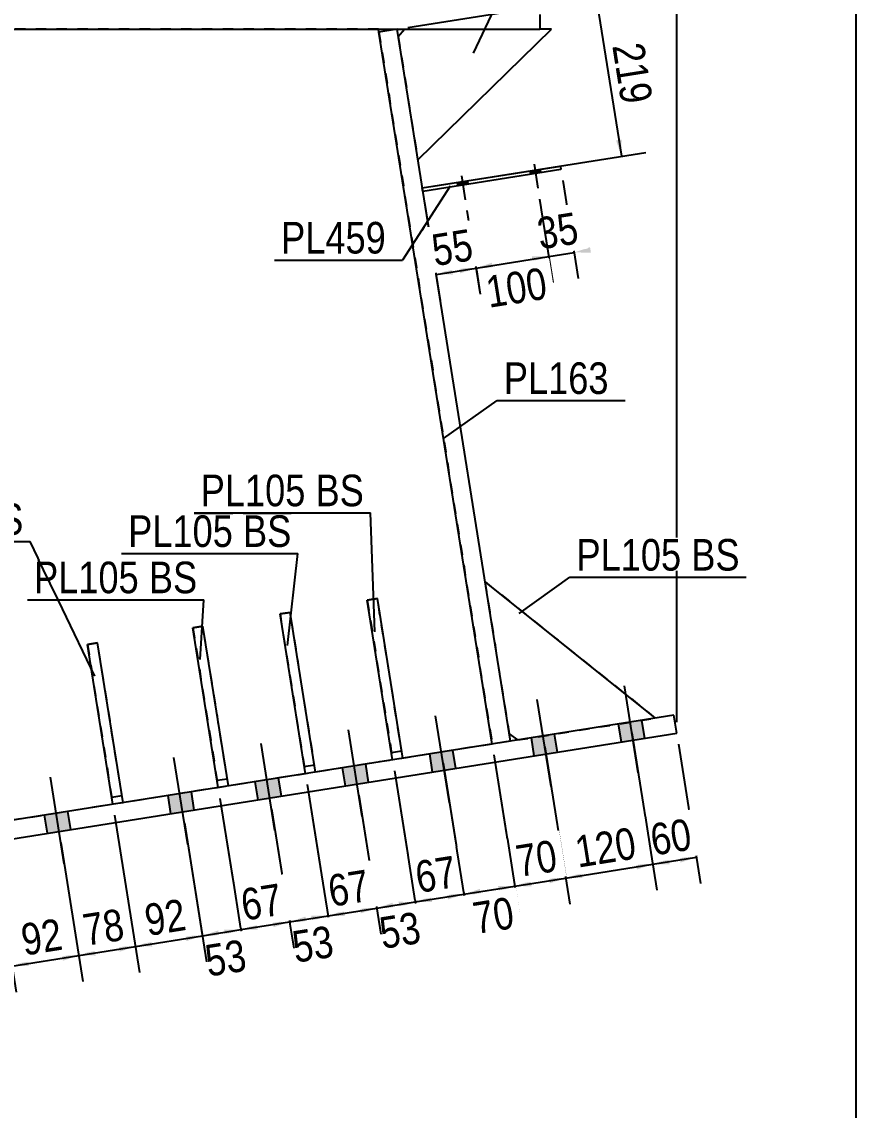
# Model space of a CAD drawing. Header units: millimetres. Extents: x -351 to 51, y -184 to 93.
# Drawn here: x -24.6 to 51, y -58 to 40.7 of the extents above; entities that cross this region are included whole.
import ezdxf

# ---------------------------------------------------------------- set-up
doc = ezdxf.new("R2010")
doc.units = ezdxf.units.MM
doc.linetypes.add('DXK_LINE_DOT1', pattern=[1.8814, 0.9407, -0.9407])
doc.styles.add('Arial Narrow', font='ARIALN.TTF', dxfattribs={"height": 0.2})

# ---------------------------------------------------------------- blocks, each defined once
blk = doc.blocks.new('Unknown-623384917-1210')
at = {"color": 5, "linetype": 'Continuous'}
blk.add_line((51.032, -183.962), (51.032, 93.038), dxfattribs=at)
blk = doc.blocks.new('Bolt-623384917-1241 - 1231')
at = {"linetype": 'Continuous'}
for points in [[(31.606, -22.663), (29.5, -22.998), (29.761, -24.644), (31.868, -24.309)], [(31.606, -22.663), (29.5, -22.998), (29.761, -24.644), (31.868, -24.309)], [(31.606, -22.663), (29.5, -22.998), (29.761, -24.644), (31.868, -24.309)], [(31.606, -22.663), (29.5, -22.998), (29.761, -24.644), (31.868, -24.309)], [(23.706, -23.919), (21.599, -24.254), (21.861, -25.9), (23.967, -25.565)], [(23.706, -23.919), (21.599, -24.254), (21.861, -25.9), (23.967, -25.565)], [(23.706, -23.919), (21.599, -24.254), (21.861, -25.9), (23.967, -25.565)], [(23.706, -23.919), (21.599, -24.254), (21.861, -25.9), (23.967, -25.565)], [(14.488, -25.385), (12.381, -25.72), (12.643, -27.366), (14.75, -27.031)], [(14.488, -25.385), (12.381, -25.72), (12.643, -27.366), (14.75, -27.031)], [(14.488, -25.385), (12.381, -25.72), (12.643, -27.366), (14.75, -27.031)], [(14.488, -25.385), (12.381, -25.72), (12.643, -27.366), (14.75, -27.031)], [(6.587, -26.641), (4.481, -26.976), (4.742, -28.622), (6.849, -28.287)], [(6.587, -26.641), (4.481, -26.976), (4.742, -28.622), (6.849, -28.287)], [(6.587, -26.641), (4.481, -26.976), (4.742, -28.622), (6.849, -28.287)], [(6.587, -26.641), (4.481, -26.976), (4.742, -28.622), (6.849, -28.287)], [(-1.313, -27.897), (-3.42, -28.233), (-3.158, -29.878), (-1.052, -29.543)], [(-1.313, -27.897), (-3.42, -28.233), (-3.158, -29.878), (-1.052, -29.543)], [(-1.313, -27.897), (-3.42, -28.233), (-3.158, -29.878), (-1.052, -29.543)], [(-1.313, -27.897), (-3.42, -28.233), (-3.158, -29.878), (-1.052, -29.543)], [(-9.214, -29.154), (-11.321, -29.489), (-11.059, -31.135), (-8.952, -30.8)], [(-9.214, -29.154), (-11.321, -29.489), (-11.059, -31.135), (-8.952, -30.8)], [(-9.214, -29.154), (-11.321, -29.489), (-11.059, -31.135), (-8.952, -30.8)], [(-9.214, -29.154), (-11.321, -29.489), (-11.059, -31.135), (-8.952, -30.8)], [(-20.407, -30.934), (-22.514, -31.269), (-22.252, -32.915), (-20.145, -32.58)], [(-20.407, -30.934), (-22.514, -31.269), (-22.252, -32.915), (-20.145, -32.58)], [(-20.407, -30.934), (-22.514, -31.269), (-22.252, -32.915), (-20.145, -32.58)], [(-20.407, -30.934), (-22.514, -31.269), (-22.252, -32.915), (-20.145, -32.58)], [(-31.599, -32.713), (-33.706, -33.048), (-33.445, -34.694), (-31.338, -34.359)], [(-31.599, -32.713), (-33.706, -33.048), (-33.445, -34.694), (-31.338, -34.359)], [(-31.599, -32.713), (-33.706, -33.048), (-33.445, -34.694), (-31.338, -34.359)], [(-31.599, -32.713), (-33.706, -33.048), (-33.445, -34.694), (-31.338, -34.359)], [(-39.5, -33.97), (-41.607, -34.305), (-41.345, -35.951), (-39.238, -35.616)], [(-39.5, -33.97), (-41.607, -34.305), (-41.345, -35.951), (-39.238, -35.616)], [(-39.5, -33.97), (-41.607, -34.305), (-41.345, -35.951), (-39.238, -35.616)], [(-39.5, -33.97), (-41.607, -34.305), (-41.345, -35.951), (-39.238, -35.616)], [(-47.401, -35.226), (-49.508, -35.561), (-49.246, -37.207), (-47.139, -36.872)], [(-47.401, -35.226), (-49.508, -35.561), (-49.246, -37.207), (-47.139, -36.872)], [(-47.401, -35.226), (-49.508, -35.561), (-49.246, -37.207), (-47.139, -36.872)], [(-47.401, -35.226), (-49.508, -35.561), (-49.246, -37.207), (-47.139, -36.872)], [(-55.302, -36.482), (-57.409, -36.817), (-57.147, -38.463), (-55.04, -38.128)], [(-55.302, -36.482), (-57.409, -36.817), (-57.147, -38.463), (-55.04, -38.128)], [(-55.302, -36.482), (-57.409, -36.817), (-57.147, -38.463), (-55.04, -38.128)], [(-55.302, -36.482), (-57.409, -36.817), (-57.147, -38.463), (-55.04, -38.128)], [(-64.519, -37.948), (-66.626, -38.283), (-66.364, -39.929), (-64.257, -39.594)], [(-64.519, -37.948), (-66.626, -38.283), (-66.364, -39.929), (-64.257, -39.594)], [(-64.519, -37.948), (-66.626, -38.283), (-66.364, -39.929), (-64.257, -39.594)], [(-64.519, -37.948), (-66.626, -38.283), (-66.364, -39.929), (-64.257, -39.594)], [(-72.42, -39.204), (-74.527, -39.539), (-74.265, -41.185), (-72.158, -40.85)], [(-72.42, -39.204), (-74.527, -39.539), (-74.265, -41.185), (-72.158, -40.85)], [(-72.42, -39.204), (-74.527, -39.539), (-74.265, -41.185), (-72.158, -40.85)], [(-72.42, -39.204), (-74.527, -39.539), (-74.265, -41.185), (-72.158, -40.85)]]:
    blk.add_hatch(color=3, dxfattribs=at).paths.add_polyline_path(points)
at = {"color": 3, "linetype": 'Continuous'}
for p, q in [((31.283, -27.423), (30.03, -19.538)), ((31.283, -27.423), (30.03, -19.538)), ((31.283, -27.423), (30.03, -19.538)), ((31.283, -27.423), (30.03, -19.538)), ((23.383, -28.679), (22.129, -20.795)), ((23.383, -28.679), (22.129, -20.795)), ((23.383, -28.679), (22.129, -20.795)), ((23.383, -28.679), (22.129, -20.795)), ((14.165, -30.145), (12.911, -22.26)), ((14.165, -30.145), (12.911, -22.26)), ((14.165, -30.145), (12.911, -22.26)), ((14.165, -30.145), (12.911, -22.26)), ((31.868, -24.309), (31.606, -22.663)), ((31.868, -24.309), (31.606, -22.663)), ((31.868, -24.309), (31.606, -22.663)), ((31.868, -24.309), (31.606, -22.663)), ((6.264, -31.401), (5.011, -23.517)), ((6.264, -31.401), (5.011, -23.517)), ((6.264, -31.401), (5.011, -23.517)), ((6.264, -31.401), (5.011, -23.517)), ((29.761, -24.644), (29.5, -22.998)), ((29.761, -24.644), (29.5, -22.998)), ((29.761, -24.644), (29.5, -22.998)), ((29.761, -24.644), (29.5, -22.998)), ((21.861, -25.9), (21.599, -24.254)), ((21.861, -25.9), (21.599, -24.254)), ((21.861, -25.9), (21.599, -24.254)), ((21.861, -25.9), (21.599, -24.254)), ((23.967, -25.565), (23.706, -23.919)), ((23.967, -25.565), (23.706, -23.919)), ((23.967, -25.565), (23.706, -23.919)), ((23.967, -25.565), (23.706, -23.919)), ((-1.636, -32.657), (-2.89, -24.773)), ((-1.636, -32.657), (-2.89, -24.773)), ((-1.636, -32.657), (-2.89, -24.773)), ((-1.636, -32.657), (-2.89, -24.773)), ((14.75, -27.031), (14.488, -25.385)), ((14.75, -27.031), (14.488, -25.385)), ((14.75, -27.031), (14.488, -25.385)), ((14.75, -27.031), (14.488, -25.385)), ((-9.537, -33.914), (-10.791, -26.029)), ((-9.537, -33.914), (-10.791, -26.029)), ((-9.537, -33.914), (-10.791, -26.029)), ((-9.537, -33.914), (-10.791, -26.029)), ((6.849, -28.287), (6.587, -26.641)), ((6.849, -28.287), (6.587, -26.641)), ((6.849, -28.287), (6.587, -26.641)), ((6.849, -28.287), (6.587, -26.641)), ((12.643, -27.366), (12.381, -25.72)), ((12.643, -27.366), (12.381, -25.72)), ((12.643, -27.366), (12.381, -25.72)), ((12.643, -27.366), (12.381, -25.72)), ((4.742, -28.622), (4.481, -26.976)), ((4.742, -28.622), (4.481, -26.976)), ((4.742, -28.622), (4.481, -26.976)), ((4.742, -28.622), (4.481, -26.976)), ((-20.73, -35.693), (-21.984, -27.809)), ((-20.73, -35.693), (-21.984, -27.809)), ((-20.73, -35.693), (-21.984, -27.809)), ((-20.73, -35.693), (-21.984, -27.809)), ((-3.158, -29.878), (-3.42, -28.233)), ((-3.158, -29.878), (-3.42, -28.233)), ((-3.158, -29.878), (-3.42, -28.233)), ((-3.158, -29.878), (-3.42, -28.233)), ((-1.052, -29.543), (-1.313, -27.897)), ((-1.052, -29.543), (-1.313, -27.897)), ((-1.052, -29.543), (-1.313, -27.897)), ((-1.052, -29.543), (-1.313, -27.897)), ((-31.923, -37.473), (-33.176, -29.589)), ((-31.923, -37.473), (-33.176, -29.589)), ((-31.923, -37.473), (-33.176, -29.589)), ((-31.923, -37.473), (-33.176, -29.589)), ((-11.059, -31.135), (-11.321, -29.489)), ((-11.059, -31.135), (-11.321, -29.489)), ((-11.059, -31.135), (-11.321, -29.489)), ((-11.059, -31.135), (-11.321, -29.489)), ((-8.952, -30.8), (-9.214, -29.154)), ((-8.952, -30.8), (-9.214, -29.154)), ((-8.952, -30.8), (-9.214, -29.154)), ((-8.952, -30.8), (-9.214, -29.154)), ((-39.823, -38.729), (-41.077, -30.845)), ((-39.823, -38.729), (-41.077, -30.845)), ((-39.823, -38.729), (-41.077, -30.845)), ((-39.823, -38.729), (-41.077, -30.845)), ((-22.252, -32.915), (-22.514, -31.269)), ((-22.252, -32.915), (-22.514, -31.269)), ((-22.252, -32.915), (-22.514, -31.269)), ((-22.252, -32.915), (-22.514, -31.269)), ((-20.145, -32.58), (-20.407, -30.934)), ((-20.145, -32.58), (-20.407, -30.934)), ((-20.145, -32.58), (-20.407, -30.934)), ((-20.145, -32.58), (-20.407, -30.934)), ((-47.724, -39.986), (-48.978, -32.102)), ((-47.724, -39.986), (-48.978, -32.102)), ((-47.724, -39.986), (-48.978, -32.102)), ((-47.724, -39.986), (-48.978, -32.102)), ((-55.625, -41.242), (-56.879, -33.358)), ((-55.625, -41.242), (-56.879, -33.358)), ((-55.625, -41.242), (-56.879, -33.358)), ((-55.625, -41.242), (-56.879, -33.358)), ((-33.445, -34.694), (-33.706, -33.048)), ((-33.445, -34.694), (-33.706, -33.048)), ((-33.445, -34.694), (-33.706, -33.048)), ((-33.445, -34.694), (-33.706, -33.048)), ((-31.338, -34.359), (-31.599, -32.713)), ((-31.338, -34.359), (-31.599, -32.713)), ((-31.338, -34.359), (-31.599, -32.713)), ((-31.338, -34.359), (-31.599, -32.713)), ((-41.345, -35.951), (-41.607, -34.305)), ((-41.345, -35.951), (-41.607, -34.305)), ((-41.345, -35.951), (-41.607, -34.305)), ((-41.345, -35.951), (-41.607, -34.305)), ((-39.238, -35.616), (-39.5, -33.97)), ((-39.238, -35.616), (-39.5, -33.97)), ((-39.238, -35.616), (-39.5, -33.97)), ((-39.238, -35.616), (-39.5, -33.97)), ((-64.842, -42.708), (-66.096, -34.824)), ((-64.842, -42.708), (-66.096, -34.824)), ((-64.842, -42.708), (-66.096, -34.824)), ((-64.842, -42.708), (-66.096, -34.824)), ((-47.139, -36.872), (-47.401, -35.226)), ((-47.139, -36.872), (-47.401, -35.226)), ((-47.139, -36.872), (-47.401, -35.226)), ((-47.139, -36.872), (-47.401, -35.226)), ((-72.743, -43.964), (-73.997, -36.08)), ((-72.743, -43.964), (-73.997, -36.08)), ((-72.743, -43.964), (-73.997, -36.08)), ((-72.743, -43.964), (-73.997, -36.08)), ((-55.04, -38.128), (-55.302, -36.482)), ((-55.04, -38.128), (-55.302, -36.482)), ((-55.04, -38.128), (-55.302, -36.482)), ((-55.04, -38.128), (-55.302, -36.482)), ((-49.246, -37.207), (-49.508, -35.561)), ((-49.246, -37.207), (-49.508, -35.561)), ((-49.246, -37.207), (-49.508, -35.561)), ((-49.246, -37.207), (-49.508, -35.561)), ((-57.147, -38.463), (-57.409, -36.817)), ((-57.147, -38.463), (-57.409, -36.817)), ((-57.147, -38.463), (-57.409, -36.817)), ((-57.147, -38.463), (-57.409, -36.817)), ((-66.364, -39.929), (-66.626, -38.283)), ((-66.364, -39.929), (-66.626, -38.283)), ((-66.364, -39.929), (-66.626, -38.283)), ((-66.364, -39.929), (-66.626, -38.283)), ((-64.257, -39.594), (-64.519, -37.948)), ((-64.257, -39.594), (-64.519, -37.948)), ((-64.257, -39.594), (-64.519, -37.948)), ((-64.257, -39.594), (-64.519, -37.948)), ((-72.158, -40.85), (-72.42, -39.204)), ((-72.158, -40.85), (-72.42, -39.204)), ((-72.158, -40.85), (-72.42, -39.204)), ((-72.158, -40.85), (-72.42, -39.204)), ((-74.265, -41.185), (-74.527, -39.539)), ((-74.265, -41.185), (-74.527, -39.539)), ((-74.265, -41.185), (-74.527, -39.539)), ((-74.265, -41.185), (-74.527, -39.539))]:
    blk.add_line(p, q, dxfattribs=at)
blk = doc.blocks.new('Part-623384917-1258 - 1231')
at = {"color": 2, "linetype": 'Continuous'}
for p, q in [((-77.424, -40), (-77.424, 40)), ((7.779, 39.73), (7.736, 40))]:
    blk.add_line(p, q, dxfattribs=at)
at = {"color": 7, "linetype": 'DXK_LINE_DOT1'}
for p, q in [((7.736, 40), (-77.424, 40)), ((7.779, 39.73), (18.044, -24.82)), ((18.044, -24.82), (-77.424, -40))]:
    blk.add_line(p, q, dxfattribs=at)
blk = doc.blocks.new('Part-623384917-1681 - 1231')
at = {"color": 2, "linetype": 'Continuous'}
for p, q in [((34.503, -22.202), (-77.424, -40)), ((34.765, -23.848), (34.503, -22.202)), ((-77.162, -41.646), (34.765, -23.848)), ((-77.424, -40), (-77.162, -41.646))]:
    blk.add_line(p, q, dxfattribs=at)
blk = doc.blocks.new('Part-623384917-1408 - 1231')
at = {"color": 2, "linetype": 'Continuous'}
for p, q in [((-18.628, -15.8), (-17.706, -15.653)), ((-15.403, -30.138), (-17.706, -15.653)), ((-16.325, -30.284), (-18.628, -15.8))]:
    blk.add_line(p, q, dxfattribs=at)
blk = doc.blocks.new('Part-623384917-1302 - 1231')
at = {"color": 7, "linetype": 'DXK_LINE_DOT1'}
for p, q in [((32.857, -22.464), (17.386, -10.073)), ((17.386, -10.073), (19.585, -23.899)), ((20.348, -24.453), (32.857, -22.464)), ((19.585, -23.899), (20.348, -24.453))]:
    blk.add_line(p, q, dxfattribs=at)
blk = doc.blocks.new('Part-623384917-1324 - 1231')
at = {"color": 2, "linetype": 'Continuous'}
for p, q in [((32.857, -22.464), (17.386, -10.073)), ((19.585, -23.899), (20.348, -24.453))]:
    blk.add_line(p, q, dxfattribs=at)
blk = doc.blocks.new('Part-623384917-1403 - 1231')
at = {"color": 7, "linetype": 'DXK_LINE_DOT1'}
for p, q in [((-17.706, -15.653), (-18.628, -15.8)), ((-15.403, -30.138), (-17.706, -15.653)), ((-18.628, -15.8), (-16.325, -30.284)), ((-16.429, -29.626), (-15.508, -29.48))]:
    blk.add_line(p, q, dxfattribs=at)
blk = doc.blocks.new('Part-623384917-1652 - 1231')
at = {"color": 2, "linetype": 'Continuous'}
for p, q in [((9.529, 39.342), (10.091, 40)), ((11.309, 28.149), (23.424, 40)), ((23.424, 40), (22.375, 40))]:
    blk.add_line(p, q, dxfattribs=at)
at = {"color": 7, "linetype": 'DXK_LINE_DOT1'}
for p, q in [((10.091, 40), (22.375, 40)), ((9.529, 39.342), (11.309, 28.149))]:
    blk.add_line(p, q, dxfattribs=at)
blk = doc.blocks.new('Part-623384917-1413 - 1231')
at = {"color": 7, "linetype": 'DXK_LINE_DOT1'}
for p, q in [((-8.159, -14.135), (-9.081, -14.282)), ((-9.081, -14.282), (-6.778, -28.766)), ((-5.856, -28.62), (-8.159, -14.135)), ((-6.883, -28.108), (-5.961, -27.961))]:
    blk.add_line(p, q, dxfattribs=at)
blk = doc.blocks.new('Part-623384917-1418 - 1231')
at = {"color": 2, "linetype": 'Continuous'}
for p, q in [((-9.081, -14.282), (-8.159, -14.135)), ((-6.778, -28.766), (-9.081, -14.282)), ((-5.856, -28.62), (-8.159, -14.135))]:
    blk.add_line(p, q, dxfattribs=at)
blk = doc.blocks.new('Part-623384917-1423 - 1231')
at = {"color": 7, "linetype": 'DXK_LINE_DOT1'}
for p, q in [((-0.259, -12.879), (-1.18, -13.025)), ((-1.18, -13.025), (1.123, -27.51)), ((2.045, -27.364), (-0.259, -12.879)), ((1.018, -26.852), (1.94, -26.705))]:
    blk.add_line(p, q, dxfattribs=at)
blk = doc.blocks.new('Part-623384917-1445 - 1231')
at = {"color": 2, "linetype": 'Continuous'}
for p in [(22.375, 41.333), (-192.264, 40)]:
    blk.add_line(p, (22.375, 40), dxfattribs=at)
blk = doc.blocks.new('Part-623384917-1599 - 1231')
at = {"color": 2, "linetype": 'Continuous'}
for p, q in [((9.425, 39.992), (7.779, 39.73)), ((18.044, -24.82), (7.779, 39.73)), ((19.69, -24.558), (9.425, 39.992))]:
    blk.add_line(p, q, dxfattribs=at)
at = {"color": 7, "linetype": 'DXK_LINE_DOT1'}
blk.add_line((19.69, -24.558), (18.044, -24.82), dxfattribs=at)
blk = doc.blocks.new('Bolt-623384917-6957 - 1231')
at = {"linetype": 'Continuous'}
for points in [[(21.51, 26.82), (22.432, 26.967), (22.38, 27.296), (21.458, 27.149)], [(21.51, 26.82), (22.432, 26.967), (22.38, 27.296), (21.458, 27.149)], [(14.927, 25.773), (15.848, 25.92), (15.796, 26.249), (14.874, 26.102)], [(14.927, 25.773), (15.848, 25.92), (15.796, 26.249), (14.874, 26.102)]]:
    blk.add_hatch(color=3, dxfattribs=at).paths.add_polyline_path(points)
at = {"color": 3, "linetype": 'Continuous'}
for p, q in [((21.835, 27.749), (22.181, 25.576)), ((21.835, 27.749), (22.181, 25.576)), ((15.251, 26.702), (15.597, 24.53)), ((15.251, 26.702), (15.597, 24.53)), ((21.458, 27.149), (21.51, 26.82)), ((21.458, 27.149), (21.51, 26.82)), ((22.38, 27.296), (22.432, 26.967)), ((22.38, 27.296), (22.432, 26.967)), ((14.874, 26.102), (14.927, 25.773)), ((14.874, 26.102), (14.927, 25.773)), ((15.796, 26.249), (15.848, 25.92)), ((15.796, 26.249), (15.848, 25.92))]:
    blk.add_line(p, q, dxfattribs=at)
blk = doc.blocks.new('Part-623384917-1918 - 1231')
at = {"color": 2, "linetype": 'Continuous'}
for p, q in [((6.72, -11.769), (7.642, -11.623)), ((9.024, -26.254), (6.72, -11.769)), ((9.945, -26.107), (7.642, -11.623))]:
    blk.add_line(p, q, dxfattribs=at)
at = {"color": 7, "linetype": 'DXK_LINE_DOT1'}
blk.add_line((8.919, -25.595), (9.841, -25.449), dxfattribs=at)
blk = doc.blocks.new('Part-623384917-1923 - 1231')
at = {"color": 7, "linetype": 'DXK_LINE_DOT1'}
for p, q in [((7.642, -11.623), (6.72, -11.769)), ((6.72, -11.769), (9.024, -26.254)), ((9.945, -26.107), (7.642, -11.623))]:
    blk.add_line(p, q, dxfattribs=at)
blk = doc.blocks.new('Part-623384917-1928 - 1231')
at = {"color": 2, "linetype": 'Continuous'}
for p, q in [((-1.18, -13.025), (-0.259, -12.879)), ((1.123, -27.51), (-1.18, -13.025)), ((2.045, -27.364), (-0.259, -12.879))]:
    blk.add_line(p, q, dxfattribs=at)
blk = doc.blocks.new('Part-623384917-6956 - 1231')
at = {"color": 2, "linetype": 'Continuous'}
for p, q in [((11.714, 25.6), (24.223, 27.589)), ((24.276, 27.26), (11.766, 25.271)), ((24.223, 27.589), (24.276, 27.26))]:
    blk.add_line(p, q, dxfattribs=at)
at = {"color": 7, "linetype": 'DXK_LINE_DOT1'}
blk.add_line((11.766, 25.271), (11.714, 25.6), dxfattribs=at)
blk = doc.blocks.new('StraightDimension-623384917-6378 - 1231')
at = {"linetype": 'Continuous'}
for points in [[(13.962, -38.422), (15.483, -38.433), (14.041, -38.916)], [(12.592, -39.146), (11.072, -39.135), (12.514, -38.652)]]:
    blk.add_hatch(color=7, dxfattribs=at).paths.add_polyline_path(points)
at = {"color": 7, "linetype": 'Continuous'}
for p, q in [((13.592, -26.54), (15.86, -40.803)), ((9.181, -27.241), (11.449, -41.505)), ((11.072, -39.135), (15.483, -38.433))]:
    blk.add_line(p, q, dxfattribs=at)
at = {"color": 0}
blk.add_wipeout([(15.652, -38.254), (14.992, -34.107), (10.196, -34.869), (10.856, -39.017)], dxfattribs=at)
at = {"color": 3, "style": 'Arial Narrow'}
blk.add_text('67', height=2.8633, rotation=9.03554, dxfattribs=at).set_placement((11.354, -38.33))
blk = doc.blocks.new('StraightDimension-623384917-7757 - 1231')
at = {"linetype": 'Continuous'}
for points in [[(26.99, 19.74), (25.47, 19.752), (26.912, 20.234)], [(21.645, 19.397), (23.165, 19.385), (21.723, 18.903)]]:
    blk.add_hatch(color=7, dxfattribs=at).paths.add_polyline_path(points)
at = {"color": 7, "linetype": 'Continuous'}
for p, q in [((24.433, 26.272), (25.846, 17.382)), ((22.338, 24.589), (23.542, 17.015)), ((23.165, 19.385), (25.47, 19.752))]:
    blk.add_line(p, q, dxfattribs=at)
at = {"color": 0}
blk.add_wipeout([(26.692, 20.098), (26.032, 24.246), (21.236, 23.483), (21.896, 19.335)], dxfattribs=at)
at = {"color": 3, "style": 'Arial Narrow'}
blk.add_text('35', height=2.8633, rotation=9.03554, dxfattribs=at).set_placement((22.394, 20.022))
blk = doc.blocks.new('StraightDimension-623384917-2165 - 1231')
at = {"color": 7, "linetype": 'Continuous'}
blk.add_line((34.765, -22.848), (34.765, 83.563), dxfattribs=at)
blk = doc.blocks.new('StraightDimension-623384917-6386 - 1231')
at = {"linetype": 'Continuous'}
for points in [[(-20.933, -43.971), (-19.412, -43.982), (-20.854, -44.464)], [(-23.949, -44.956), (-25.469, -44.945), (-24.027, -44.463)]]:
    blk.add_hatch(color=7, dxfattribs=at).paths.add_polyline_path(points)
at = {"color": 7, "linetype": 'Continuous'}
for p, q in [((-27.36, -33.052), (-25.092, -47.315)), ((-21.041, -33.735), (-19.035, -46.352)), ((-25.469, -44.945), (-19.412, -43.982))]:
    blk.add_line(p, q, dxfattribs=at)
at = {"color": 0}
blk.add_wipeout([(-20.066, -43.934), (-20.726, -39.786), (-25.522, -40.549), (-24.862, -44.697)], dxfattribs=at)
at = {"color": 3, "style": 'Arial Narrow'}
blk.add_text('92', height=2.8633, rotation=9.03554, dxfattribs=at).set_placement((-24.364, -44.01))
blk = doc.blocks.new('StraightDimension-623384917-7784 - 1231')
at = {"linetype": 'Continuous'}
for points in [[(27.454, 41.34), (27.465, 42.86), (27.948, 41.418)], [(29.765, 29.989), (29.754, 28.468), (29.271, 29.91)]]:
    blk.add_hatch(color=7, dxfattribs=at).paths.add_polyline_path(points)
at = {"color": 7, "linetype": 'Continuous'}
for p, q in [((10.413, 40.149), (29.687, 43.214)), ((27.465, 42.86), (29.754, 28.468)), ((12.701, 25.757), (31.976, 28.822))]:
    blk.add_line(p, q, dxfattribs=at)
at = {"color": 0}
blk.add_wipeout([(29.283, 32.387), (33.43, 33.047), (32.381, 39.648), (28.233, 38.989)], dxfattribs=at)
at = {"color": 3, "style": 'Arial Narrow'}
blk.add_text('219', height=2.8633, rotation=-80.96467, dxfattribs=at).set_placement((28.92, 38.49))
blk = doc.blocks.new('StraightDimension-623384917-6374 - 1231')
at = {"linetype": 'Continuous'}
for points in [[(34.122, -35.723), (32.601, -35.711), (34.043, -35.229)], [(35.031, -35.072), (36.552, -35.083), (35.109, -35.565)]]:
    blk.add_hatch(color=7, dxfattribs=at).paths.add_polyline_path(points)
at = {"color": 7, "linetype": 'Continuous'}
for p, q in [((30.71, -23.818), (32.978, -38.081)), ((34.922, -24.836), (36.929, -37.453)), ((32.601, -35.711), (36.552, -35.083))]:
    blk.add_line(p, q, dxfattribs=at)
at = {"color": 0}
blk.add_wipeout([(36.951, -34.868), (36.291, -30.72), (31.495, -31.482), (32.155, -35.63)], dxfattribs=at)
at = {"color": 3, "style": 'Arial Narrow'}
blk.add_text('60', height=2.8633, rotation=9.03554, dxfattribs=at).set_placement((32.653, -34.943))
blk = doc.blocks.new('StraightDimension-623384917-6375 - 1231')
at = {"linetype": 'Continuous'}
for points in [[(26.221, -36.979), (24.701, -36.967), (26.143, -36.485)], [(31.081, -35.7), (32.601, -35.711), (31.159, -36.194)]]:
    blk.add_hatch(color=7, dxfattribs=at).paths.add_polyline_path(points)
at = {"color": 7, "linetype": 'Continuous'}
for p, q in [((30.71, -23.818), (32.978, -38.081)), ((22.809, -25.074), (25.077, -39.338)), ((24.701, -36.967), (32.601, -35.711))]:
    blk.add_line(p, q, dxfattribs=at)
at = {"color": 0}
blk.add_wipeout([(31.928, -35.666), (31.268, -31.518), (24.667, -32.568), (25.327, -36.716)], dxfattribs=at)
at = {"color": 3, "style": 'Arial Narrow'}
blk.add_text('120', height=2.8633, rotation=9.03554, dxfattribs=at).set_placement((25.825, -36.029))
blk = doc.blocks.new('StraightDimension-623384917-6376 - 1231')
at = {"linetype": 'Continuous'}
for points in [[(21.612, -37.712), (20.092, -37.7), (21.534, -37.218)], [(23.18, -36.956), (24.701, -36.967), (23.258, -37.45)]]:
    blk.add_hatch(color=7, dxfattribs=at).paths.add_polyline_path(points)
at = {"color": 7, "linetype": 'Continuous'}
for p, q in [((22.809, -25.074), (25.077, -39.338)), ((18.201, -25.807), (20.469, -40.071)), ((20.092, -37.7), (24.701, -36.967))]:
    blk.add_line(p, q, dxfattribs=at)
at = {"color": 0}
blk.add_wipeout([(24.771, -36.804), (24.111, -32.657), (19.315, -33.419), (19.975, -37.567)], dxfattribs=at)
at = {"color": 3, "style": 'Arial Narrow'}
blk.add_text('70', height=2.8633, rotation=9.03554, dxfattribs=at).set_placement((20.473, -36.88))
blk = doc.blocks.new('StraightDimension-623384917-6377 - 1231')
at = {"linetype": 'Continuous'}
for points in [[(17.004, -38.445), (15.483, -38.433), (16.925, -37.951)], [(18.571, -37.689), (20.092, -37.7), (18.65, -38.183)]]:
    blk.add_hatch(color=7, dxfattribs=at).paths.add_polyline_path(points)
at = {"color": 7, "linetype": 'Continuous'}
for p, q in [((13.592, -26.54), (15.836, -40.655)), ((18.201, -25.807), (20.445, -39.922)), ((15.483, -38.433), (20.092, -37.7))]:
    blk.add_line(p, q, dxfattribs=at)
at = {"color": 0}
blk.add_wipeout([(20.868, -41.981), (20.209, -37.834), (15.413, -38.596), (16.072, -42.744)], dxfattribs=at)
at = {"color": 3, "style": 'Arial Narrow'}
blk.add_text('70', height=2.8633, rotation=9.03554, dxfattribs=at).set_placement((16.571, -42.057))
blk = doc.blocks.new('StraightDimension-623384917-6379 - 1231')
at = {"linetype": 'Continuous'}
for points in [[(9.103, -39.701), (7.582, -39.69), (9.024, -39.207)], [(9.551, -39.123), (11.072, -39.135), (9.63, -39.617)]]:
    blk.add_hatch(color=7, dxfattribs=at).paths.add_polyline_path(points)
at = {"color": 7, "linetype": 'Continuous'}
for p, q in [((9.181, -27.241), (11.425, -41.357)), ((5.953, -29.442), (7.936, -41.912)), ((7.582, -39.69), (11.072, -39.135))]:
    blk.add_line(p, q, dxfattribs=at)
at = {"color": 0}
blk.add_wipeout([(12.408, -43.327), (11.749, -39.179), (6.953, -39.942), (7.612, -44.089)], dxfattribs=at)
at = {"color": 3, "style": 'Arial Narrow'}
blk.add_text('53', height=2.8633, rotation=9.03554, dxfattribs=at).set_placement((8.11, -43.403))
blk = doc.blocks.new('StraightDimension-623384917-6380 - 1231')
at = {"linetype": 'Continuous'}
for points in [[(4.692, -40.402), (3.171, -40.391), (4.613, -39.908)], [(6.062, -39.678), (7.582, -39.69), (6.14, -40.172)]]:
    blk.add_hatch(color=7, dxfattribs=at).paths.add_polyline_path(points)
at = {"color": 7, "linetype": 'Continuous'}
for p, q in [((1.28, -28.498), (3.548, -42.761)), ((5.953, -29.442), (7.959, -42.06)), ((3.171, -40.391), (7.582, -39.69))]:
    blk.add_line(p, q, dxfattribs=at)
at = {"color": 0}
blk.add_wipeout([(7.751, -39.511), (7.091, -35.363), (2.295, -36.126), (2.955, -40.273)], dxfattribs=at)
at = {"color": 3, "style": 'Arial Narrow'}
blk.add_text('67', height=2.8633, rotation=9.03554, dxfattribs=at).set_placement((3.453, -39.587))
blk = doc.blocks.new('StraightDimension-623384917-6381 - 1231')
at = {"linetype": 'Continuous'}
for points in [[(1.65, -40.38), (3.171, -40.391), (1.729, -40.873)], [(1.202, -40.957), (-0.318, -40.946), (1.124, -40.463)]]:
    blk.add_hatch(color=7, dxfattribs=at).paths.add_polyline_path(points)
at = {"color": 7, "linetype": 'Continuous'}
for p, q in [((1.28, -28.498), (3.524, -42.613)), ((-1.948, -30.699), (0.035, -43.168)), ((-0.318, -40.946), (3.171, -40.391))]:
    blk.add_line(p, q, dxfattribs=at)
at = {"color": 0}
blk.add_wipeout([(4.507, -44.583), (3.848, -40.435), (-0.948, -41.198), (-0.289, -45.346)], dxfattribs=at)
at = {"color": 3, "style": 'Arial Narrow'}
blk.add_text('53', height=2.8633, rotation=9.03554, dxfattribs=at).set_placement((0.21, -44.659))
blk = doc.blocks.new('StraightDimension-623384917-6382 - 1231')
at = {"linetype": 'Continuous'}
for points in [[(-3.209, -41.659), (-4.73, -41.647), (-3.288, -41.165)], [(-1.839, -40.934), (-0.318, -40.946), (-1.761, -41.428)]]:
    blk.add_hatch(color=7, dxfattribs=at).paths.add_polyline_path(points)
at = {"color": 7, "linetype": 'Continuous'}
for p, q in [((-6.621, -29.754), (-4.353, -44.017)), ((-1.948, -30.699), (0.058, -43.316)), ((-4.73, -41.647), (-0.318, -40.946))]:
    blk.add_line(p, q, dxfattribs=at)
at = {"color": 0}
blk.add_wipeout([(-0.15, -40.767), (-0.809, -36.619), (-5.605, -37.382), (-4.946, -41.53)], dxfattribs=at)
at = {"color": 3, "style": 'Arial Narrow'}
blk.add_text('67', height=2.8633, rotation=9.03554, dxfattribs=at).set_placement((-4.447, -40.843))
blk = doc.blocks.new('StraightDimension-623384917-6383 - 1231')
at = {"linetype": 'Continuous'}
for points in [[(-6.699, -42.213), (-8.219, -42.202), (-6.777, -41.72)], [(-6.25, -41.636), (-4.73, -41.647), (-6.172, -42.13)]]:
    blk.add_hatch(color=7, dxfattribs=at).paths.add_polyline_path(points)
at = {"color": 7, "linetype": 'Continuous'}
for p, q in [((-6.621, -29.754), (-4.376, -43.869)), ((-9.849, -31.955), (-7.866, -44.424)), ((-8.219, -42.202), (-4.73, -41.647))]:
    blk.add_line(p, q, dxfattribs=at)
at = {"color": 0}
blk.add_wipeout([(-3.393, -45.839), (-4.053, -41.692), (-8.849, -42.454), (-8.189, -46.602)], dxfattribs=at)
at = {"color": 3, "style": 'Arial Narrow'}
blk.add_text('53', height=2.8633, rotation=9.03554, dxfattribs=at).set_placement((-7.691, -45.915))
blk = doc.blocks.new('StraightDimension-623384917-6384 - 1231')
at = {"linetype": 'Continuous'}
for points in [[(-9.74, -42.191), (-8.219, -42.202), (-9.661, -42.685)], [(-12.756, -43.177), (-14.276, -43.165), (-12.834, -42.683)]]:
    blk.add_hatch(color=7, dxfattribs=at).paths.add_polyline_path(points)
at = {"color": 7, "linetype": 'Continuous'}
for p, q in [((-16.168, -31.272), (-13.9, -45.536)), ((-9.849, -31.955), (-7.842, -44.572)), ((-14.276, -43.165), (-8.219, -42.202))]:
    blk.add_line(p, q, dxfattribs=at)
at = {"color": 0}
blk.add_wipeout([(-8.873, -42.154), (-9.533, -38.006), (-14.329, -38.769), (-13.669, -42.917)], dxfattribs=at)
at = {"color": 3, "style": 'Arial Narrow'}
blk.add_text('92', height=2.8633, rotation=9.03554, dxfattribs=at).set_placement((-13.171, -42.23))
blk = doc.blocks.new('StraightDimension-623384917-6385 - 1231')
at = {"linetype": 'Continuous'}
for points in [[(-15.797, -43.154), (-14.276, -43.165), (-15.719, -43.648)], [(-17.891, -43.993), (-19.412, -43.982), (-17.97, -43.499)]]:
    blk.add_hatch(color=7, dxfattribs=at).paths.add_polyline_path(points)
at = {"color": 7, "linetype": 'Continuous'}
for p, q in [((-16.168, -31.272), (-13.9, -45.536)), ((-21.041, -33.735), (-19.035, -46.352)), ((-19.412, -43.982), (-14.276, -43.165))]:
    blk.add_line(p, q, dxfattribs=at)
at = {"color": 0}
blk.add_wipeout([(-14.47, -43.044), (-15.129, -38.896), (-19.925, -39.659), (-19.266, -43.807)], dxfattribs=at)
at = {"color": 3, "style": 'Arial Narrow'}
blk.add_text('78', height=2.8633, rotation=9.03554, dxfattribs=at).set_placement((-18.767, -43.12))
blk = doc.blocks.new('StraightDimension-623384917-7758 - 1231')
at = {"linetype": 'Continuous'}
for points in [[(18.102, 18.327), (16.581, 18.338), (18.023, 18.821)], [(21.645, 19.397), (23.165, 19.385), (21.723, 18.903)]]:
    blk.add_hatch(color=7, dxfattribs=at).paths.add_polyline_path(points)
at = {"color": 7, "linetype": 'Continuous'}
for p, q in [((22.338, 24.589), (23.519, 17.163)), ((15.754, 23.542), (16.935, 16.116)), ((16.581, 18.338), (23.165, 19.385))]:
    blk.add_line(p, q, dxfattribs=at)
at = {"color": 0}
blk.add_wipeout([(23.857, 15.091), (23.197, 19.239), (16.596, 18.189), (17.256, 14.041)], dxfattribs=at)
at = {"color": 3, "style": 'Arial Narrow'}
blk.add_text('100', height=2.8633, rotation=9.03554, dxfattribs=at).set_placement((17.754, 14.728))
blk = doc.blocks.new('StraightDimension-623384917-7759 - 1231')
at = {"linetype": 'Continuous'}
for points in [[(14.481, 17.751), (12.96, 17.763), (14.402, 18.245)], [(15.061, 18.35), (16.581, 18.338), (15.139, 17.856)]]:
    blk.add_hatch(color=7, dxfattribs=at).paths.add_polyline_path(points)
at = {"color": 7, "linetype": 'Continuous'}
for p, q in [((11.923, 24.283), (13.337, 15.392)), ((15.754, 23.542), (16.958, 15.968)), ((12.96, 17.763), (16.581, 18.338))]:
    blk.add_line(p, q, dxfattribs=at)
at = {"color": 0}
blk.add_wipeout([(17.145, 18.58), (16.485, 22.728), (11.689, 21.965), (12.349, 17.817)], dxfattribs=at)
at = {"color": 3, "style": 'Arial Narrow'}
blk.add_text('55', height=2.8633, rotation=9.03554, dxfattribs=at).set_placement((12.847, 18.504))
blk = doc.blocks.new('Mark-623384917-1595 - 1231')
at = {"color": 7, "linetype": 'Continuous'}
for p, q in [((13.639, 2.877), (18.502, 6.322)), ((18.502, 6.322), (30.106, 6.322))]:
    blk.add_line(p, q, dxfattribs=at)
at = {"color": 0}
blk.add_wipeout([(28.606, 6.922), (28.606, 9.922), (19.102, 9.922), (19.102, 6.922)], dxfattribs=at)
blk.add_wipeout([(28.606, 6.922), (28.606, 9.922), (19.102, 9.922), (19.102, 6.922)], dxfattribs=at)
at = {"color": 3, "style": 'Arial Narrow'}
blk.add_text('PL163', height=2.8633, dxfattribs=at).set_placement((19.102, 6.922))
blk = doc.blocks.new('Mark-623384917-1648 - 1231')
at = {"color": 7, "linetype": 'Continuous'}
for p, q in [((16.348, 37.825), (20.948, 47.51)), ((20.948, 47.51), (32.552, 47.51))]:
    blk.add_line(p, q, dxfattribs=at)
at = {"color": 0}
for points in [[(31.052, 52.01), (31.052, 55.01), (21.548, 55.01), (21.548, 52.01)], [(31.304, 48.11), (31.304, 51.11), (21.548, 51.11), (21.548, 48.11)]]:
    blk.add_wipeout(points, dxfattribs=at)
for points in [[(31.052, 52.01), (31.052, 55.01), (21.548, 55.01), (21.548, 52.01)], [(31.304, 48.11), (31.304, 51.11), (21.548, 51.11), (21.548, 48.11)]]:
    blk.add_wipeout(points, dxfattribs=at)
at = {"color": 3, "style": 'Arial Narrow'}
blk.add_text('PL103', height=2.8633, dxfattribs=at).set_placement((21.548, 52.01))
at = {"color": 1, "style": 'Arial Narrow'}
blk.add_text("CTR'D", height=2.8633, dxfattribs=at).set_placement((21.548, 48.11))
blk = doc.blocks.new('MarkSet-623384917-2638 - 1231')
at = {"color": 7, "linetype": 'Continuous'}
for p in [(-24.067, -11.745), (-8.401, -17.151)]:
    blk.add_line(p, (-8.081, -11.745), dxfattribs=at)
at = {"color": 0}
for points in [[(-13.963, -11.145), (-13.963, -8.145), (-23.467, -8.145), (-23.467, -11.145)], [(-8.681, -11.145), (-8.681, -8.145), (-13.063, -8.145), (-13.063, -11.145)]]:
    blk.add_wipeout(points, dxfattribs=at)
for points in [[(-13.963, -11.145), (-13.963, -8.145), (-23.467, -8.145), (-23.467, -11.145)], [(-8.681, -11.145), (-8.681, -8.145), (-13.063, -8.145), (-13.063, -11.145)]]:
    blk.add_wipeout(points, dxfattribs=at)
at = {"color": 3, "style": 'Arial Narrow'}
for s, p in [('PL105', (-23.467, -11.145)), ('BS', (-13.063, -11.145))]:
    blk.add_text(s, height=2.8633, dxfattribs=at).set_placement(p)
blk = doc.blocks.new('MarkSet-623384917-2632 - 1231')
at = {"color": 7, "linetype": 'Continuous'}
for p in [(-39.82, -6.465), (-17.948, -18.669)]:
    blk.add_line(p, (-23.833, -6.465), dxfattribs=at)
at = {"color": 0}
for points in [[(-29.716, -5.865), (-29.716, -2.865), (-39.22, -2.865), (-39.22, -5.865)], [(-24.433, -5.865), (-24.433, -2.865), (-28.816, -2.865), (-28.816, -5.865)]]:
    blk.add_wipeout(points, dxfattribs=at)
for points in [[(-29.716, -5.865), (-29.716, -2.865), (-39.22, -2.865), (-39.22, -5.865)], [(-24.433, -5.865), (-24.433, -2.865), (-28.816, -2.865), (-28.816, -5.865)]]:
    blk.add_wipeout(points, dxfattribs=at)
at = {"color": 3, "style": 'Arial Narrow'}
for s, p in [('PL105', (-39.22, -5.865)), ('BS', (-28.816, -5.865))]:
    blk.add_text(s, height=2.8633, dxfattribs=at).set_placement(p)
blk = doc.blocks.new('MarkSet-623384917-2644 - 1231')
at = {"color": 7, "linetype": 'Continuous'}
for p in [(-15.538, -7.549), (-0.501, -15.895)]:
    blk.add_line(p, (0.449, -7.549), dxfattribs=at)
at = {"color": 0}
for points in [[(-5.434, -6.949), (-5.434, -3.949), (-14.938, -3.949), (-14.938, -6.949)], [(-0.151, -6.949), (-0.151, -3.949), (-4.534, -3.949), (-4.534, -6.949)]]:
    blk.add_wipeout(points, dxfattribs=at)
for points in [[(-5.434, -6.949), (-5.434, -3.949), (-14.938, -3.949), (-14.938, -6.949)], [(-0.151, -6.949), (-0.151, -3.949), (-4.534, -3.949), (-4.534, -6.949)]]:
    blk.add_wipeout(points, dxfattribs=at)
at = {"color": 3, "style": 'Arial Narrow'}
for s, p in [('PL105', (-14.938, -6.949)), ('BS', (-4.534, -6.949))]:
    blk.add_text(s, height=2.8633, dxfattribs=at).set_placement(p)
blk = doc.blocks.new('MarkSet-623384917-2650 - 1231')
at = {"color": 7, "linetype": 'Continuous'}
for p in [(-8.965, -3.859), (7.4, -14.639)]:
    blk.add_line(p, (7.022, -3.859), dxfattribs=at)
at = {"color": 0}
for points in [[(1.139, -3.259), (1.139, -0.259), (-8.365, -0.259), (-8.365, -3.259)], [(6.422, -3.259), (6.422, -0.259), (2.039, -0.259), (2.039, -3.259)]]:
    blk.add_wipeout(points, dxfattribs=at)
for points in [[(1.139, -3.259), (1.139, -0.259), (-8.365, -0.259), (-8.365, -3.259)], [(6.422, -3.259), (6.422, -0.259), (2.039, -0.259), (2.039, -3.259)]]:
    blk.add_wipeout(points, dxfattribs=at)
at = {"color": 3, "style": 'Arial Narrow'}
for s, p in [('PL105', (-8.365, -3.259)), ('BS', (2.039, -3.259))]:
    blk.add_text(s, height=2.8633, dxfattribs=at).set_placement(p)
blk = doc.blocks.new('MarkSet-623384917-2673 - 1231')
at = {"color": 7, "linetype": 'Continuous'}
for p, q in [((20.5, -12.969), (25.082, -9.695)), ((25.082, -9.695), (41.069, -9.695))]:
    blk.add_line(p, q, dxfattribs=at)
at = {"color": 0}
for points in [[(35.186, -9.095), (35.186, -6.095), (25.682, -6.095), (25.682, -9.095)], [(40.469, -9.095), (40.469, -6.095), (36.086, -6.095), (36.086, -9.095)]]:
    blk.add_wipeout(points, dxfattribs=at)
for points in [[(35.186, -9.095), (35.186, -6.095), (25.682, -6.095), (25.682, -9.095)], [(40.469, -9.095), (40.469, -6.095), (36.086, -6.095), (36.086, -9.095)]]:
    blk.add_wipeout(points, dxfattribs=at)
at = {"color": 3, "style": 'Arial Narrow'}
for s, p in [('PL105', (25.682, -9.095)), ('BS', (36.086, -9.095))]:
    blk.add_text(s, height=2.8633, dxfattribs=at).set_placement(p)
blk = doc.blocks.new('Mark-623384917-6963 - 1231')
at = {"color": 7, "linetype": 'Continuous'}
for p in [(14.253, 25.755), (-1.681, 19.055)]:
    blk.add_line(p, (9.923, 19.055), dxfattribs=at)
at = {"color": 0}
blk.add_wipeout([(8.423, 19.655), (8.423, 22.655), (-1.081, 22.655), (-1.081, 19.655)], dxfattribs=at)
blk.add_wipeout([(8.423, 19.655), (8.423, 22.655), (-1.081, 22.655), (-1.081, 19.655)], dxfattribs=at)
at = {"color": 3, "style": 'Arial Narrow'}
blk.add_text('PL459', height=2.8633, dxfattribs=at).set_placement((-1.081, 19.655))

msp = doc.modelspace()

# ---------------------------------------------------------------- block references
for name in ['Unknown-623384917-1210', 'Part-623384917-1445 - 1231', 'Part-623384917-1258 - 1231', 'Part-623384917-1599 - 1231', 'Part-623384917-1652 - 1231', 'Bolt-623384917-6957 - 1231', 'Part-623384917-6956 - 1231', 'Part-623384917-1302 - 1231', 'Part-623384917-1324 - 1231', 'Part-623384917-1918 - 1231', 'Part-623384917-1923 - 1231', 'Part-623384917-1423 - 1231', 'Part-623384917-1928 - 1231', 'Part-623384917-1413 - 1231', 'Part-623384917-1418 - 1231', 'Part-623384917-1408 - 1231', 'Part-623384917-1403 - 1231', 'Bolt-623384917-1241 - 1231', 'Part-623384917-1681 - 1231']:
    msp.add_blockref(name, (0, 0))

# ---------------------------------------------------------------- next in the draw order: block references
for name in ['StraightDimension-623384917-7757 - 1231', 'StraightDimension-623384917-6374 - 1231', 'StraightDimension-623384917-6378 - 1231', 'StraightDimension-623384917-6386 - 1231']:
    msp.add_blockref(name, (0, 0))

# ---------------------------------------------------------------- next in the draw order: block references
for name in ['StraightDimension-623384917-2165 - 1231', 'StraightDimension-623384917-6375 - 1231', 'StraightDimension-623384917-6379 - 1231']:
    msp.add_blockref(name, (0, 0))

# ---------------------------------------------------------------- next in the draw order: block references
for name in ['StraightDimension-623384917-7784 - 1231', 'StraightDimension-623384917-7758 - 1231', 'Mark-623384917-1595 - 1231', 'MarkSet-623384917-2673 - 1231', 'MarkSet-623384917-2638 - 1231', 'StraightDimension-623384917-6376 - 1231', 'StraightDimension-623384917-6380 - 1231']:
    msp.add_blockref(name, (0, 0))

# ---------------------------------------------------------------- next in the draw order: block references
for name in ['Mark-623384917-1648 - 1231', 'StraightDimension-623384917-7759 - 1231', 'MarkSet-623384917-2632 - 1231', 'MarkSet-623384917-2644 - 1231', 'StraightDimension-623384917-6377 - 1231', 'StraightDimension-623384917-6381 - 1231']:
    msp.add_blockref(name, (0, 0))

# ---------------------------------------------------------------- next in the draw order: block references
for name in ['Mark-623384917-6963 - 1231', 'MarkSet-623384917-2650 - 1231', 'StraightDimension-623384917-6382 - 1231']:
    msp.add_blockref(name, (0, 0))

# ---------------------------------------------------------------- next in the draw order: block references
msp.add_blockref('StraightDimension-623384917-6383 - 1231', (0, 0))

# ---------------------------------------------------------------- next in the draw order: block references
msp.add_blockref('StraightDimension-623384917-6384 - 1231', (0, 0))

# ---------------------------------------------------------------- next in the draw order: block references
msp.add_blockref('StraightDimension-623384917-6385 - 1231', (0, 0))

doc.saveas('drawing.dxf')
